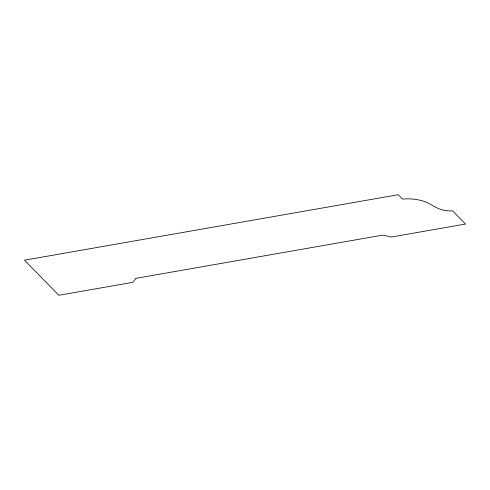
<?xml version="1.0" encoding="UTF-8"?>
<svg xmlns="http://www.w3.org/2000/svg" width="490" height="490" viewBox="0 0 490 490"><rect width="100%" height="100%" fill="white"/><g stroke="black" fill="none" stroke-linecap="round" stroke-linejoin="round"><path stroke-width="0.73" d="M135.926 278.357L132.808 282.332L58.837 295.286L24.5 260.184L398.266 194.714L402.56 199.099A25.805 11.993 3.5 0 1 429.338 203.675L436.651 207.723A17.107 7.95 3.5 0 0 452.625 210.89L465.5 224.053L391.535 237.007L382.69 235.133L135.926 278.357"/></g></svg>
